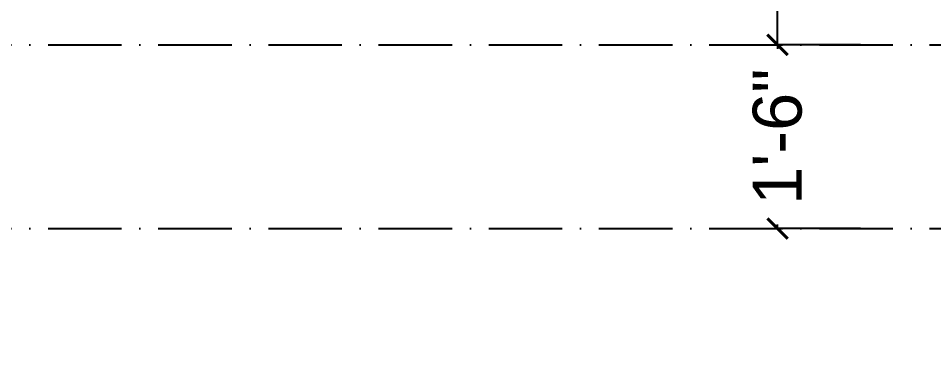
# Model space of a CAD drawing. Header units: millimetres. Extents: x -2842 to 116137, y -21481 to 17561.
# Drawn here: x 50030 to 52274, y -18495 to -17637 of the extents above; entities that cross this region are included whole.
import ezdxf
from ezdxf.xclip import XClip

# ---------------------------------------------------------------- set-up
doc = ezdxf.new("R2010")
doc.units = ezdxf.units.MM
doc.header["$LTSCALE"] = 150
doc.header["$XCLIPFRAME"] = 2
doc.linetypes.add('ACAD_ISO10W100', pattern=[18, 12, -3, 0, -3])
doc.layers.add('ad-Dimension', color=5, linetype='Continuous', true_color=0x0000ff)
doc.layers.add('ad-Grid', color=8, linetype='ACAD_ISO10W100')
doc.styles.get("Standard").update_dxf_attribs({"font": 'arial.ttf'})
doc.dimstyles.new('Copy of A-100-DIM-INT (MM-FT)', dxfattribs={"dimscale": 50, "dimtxt": 2.4, "dimasz": 1, "dimexe": 0, "dimexo": 0, "dimgap": 1, "dimtad": 0, "dimdec": 0, "dimlfac": 0.03937, "dimdsep": 46, "dimlunit": 3, "dimtxsty": 'Standard', "dimblk": '$ZCDB_AUDIT_GENERATED_C85', "dimcen": 0.025, "dimclrd": 256, "dimclre": 256, "dimclrt": 256, "dimazin": 2, "dimtfac": 1, "dimtdec": 0, "dimtix": 1, "dimtmove": 2, "dimatfit": 3, "dimldrblk": '$ZCDB_AUDIT_GENERATED_C85', "dimfxl": 1, "dimtolj": 1, "dimtzin": 0, "dimarcsym": 0})

# ---------------------------------------------------------------- blocks, each defined once
blk = doc.blocks.new('$ZCDB_AUDIT_GENERATED_C85')
at = {"color": 0, "linetype": 'ByBlock', "const_width": 0.15}
blk.add_lwpolyline([(-0.5, -0.5), (0.5, 0.5)], dxfattribs=at)
blk = doc.blocks.new('*D56')
at = {"layer": 'ad-Dimension', "lineweight": -2, "transparency": 16777216}
for p, q in [((-3219.8, -750), (-3423, -750)), ((-3423, -750), (-3423, -759.7)), ((-3423, -1200), (-3423, -1190.3)), ((-3219.8, -1200), (-3423, -1200))]:
    blk.add_line(p, q, dxfattribs=at)
at = {"layer": 'Defpoints', "color": 0, "transparency": 16777216}
for p in [(-3219.8, -750), (-3423, -1200), (-3219.8, -1200)]:
    blk.add_point(p, dxfattribs=at)
at = {"layer": 'ad-Dimension', "lineweight": -2, "transparency": 16777216, "xscale": 50, "yscale": 50, "zscale": 50}
for p, rotation in [((-3423, -750), 90), ((-3423, -1200), 270)]:
    blk.add_blockref('$ZCDB_AUDIT_GENERATED_C85', p, dxfattribs=dict(at, rotation=rotation))
at = {"layer": 'ad-Dimension', "transparency": 16777216, "insert": (-3423, -975), "char_height": 120, "attachment_point": 5, "rotation": 90}
blk.add_mtext('\\A1;1\'-6"', dxfattribs=at)
blk = doc.blocks.new('*D57')
at = {"layer": 'ad-Dimension', "lineweight": -2, "transparency": 16777216}
for p, q in [((-3219.8, 0), (-3423, 0)), ((-3423, 0), (-3423, -156.9)), ((-3423, -750), (-3423, -593.1)), ((-3219.8, -750), (-3423, -750))]:
    blk.add_line(p, q, dxfattribs=at)
at = {"layer": 'Defpoints', "color": 0, "transparency": 16777216}
for p in [(-3219.8, 0), (-3423, -750), (-3219.8, -750)]:
    blk.add_point(p, dxfattribs=at)
at = {"layer": 'ad-Dimension', "lineweight": -2, "transparency": 16777216, "xscale": 50, "yscale": 50, "zscale": 50}
for p, rotation in [((-3423, 0), 90), ((-3423, -750), 270)]:
    blk.add_blockref('$ZCDB_AUDIT_GENERATED_C85', p, dxfattribs=dict(at, rotation=rotation))
at = {"layer": 'ad-Dimension', "transparency": 16777216, "insert": (-3423, -375), "char_height": 120, "attachment_point": 5, "rotation": 90}
blk.add_mtext('\\A1;2\'-6"', dxfattribs=at)
blk = doc.blocks.new('zw$38DE')
at = {"layer": 'ad-Grid', "ltscale": 0.1}
for points in [[(-27431.1, -750), (-2459.8, -750), (-2319.6, -1093), (0, -1093)], [(-27431.1, -1200), (-2459.8, -1200), (-2319.6, -1543), (0, -1543)]]:
    blk.add_lwpolyline(points, dxfattribs=at)
at = {"layer": 'ad-Dimension'}
dim = blk.add_linear_dim(base=(-3423, -750), p1=(-3219.8, 0), p2=(-3219.8, -750), angle=90, dimstyle='Copy of A-100-DIM-INT (MM-FT)', override={"dimblk": '$ZCDB_AUDIT_GENERATED_C85'}, dxfattribs=at)
dim.commit()
dim.dimension.update_dxf_attribs({"geometry": '*D57', "text_midpoint": (-3423, -375)})
dim = blk.add_linear_dim(base=(-3423, -1200), p1=(-3219.8, -750), p2=(-3219.8, -1200), angle=90, dimstyle='Copy of A-100-DIM-INT (MM-FT)', override={"dimblk": '$ZCDB_AUDIT_GENERATED_C85'}, dxfattribs=at)
dim.commit()
dim.dimension.update_dxf_attribs({"geometry": '*D56', "text_midpoint": (-3423, -975), "dimtype": 128})

msp = doc.modelspace()

# ---------------------------------------------------------------- block references
ref = msp.add_blockref('zw$38DE', (55314.1, -16952.2))
XClip(ref).set_block_clipping_path([(-24388.2934201569, -2140.6281090205), (349.01197073, 5188.3683916222)])

doc.saveas('drawing.dxf')
